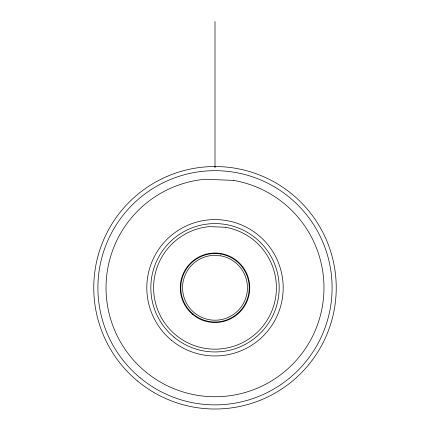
<?xml version="1.0" encoding="UTF-8"?>
<svg xmlns="http://www.w3.org/2000/svg" width="430" height="430" viewBox="0 0 430 430"><rect width="100%" height="100%" fill="white"/><g stroke="black" fill="none" stroke-linecap="round" stroke-linejoin="round"><path stroke-width="0.64" d="M215 21.5L215 167.856M233.431 180.374L205.008 179.262A108.967 108.967 0 0 0 120.878 342.688A108.967 108.967 0 0 0 304.548 349.864A108.967 108.967 0 0 0 233.431 180.374M225.384 227.255L209.367 226.626A61.404 61.404 0 0 0 161.965 318.716A61.404 61.404 0 0 0 265.46 322.763A61.404 61.404 0 0 0 225.384 227.255M220.488 255.796L212.028 255.468A32.444 32.444 0 0 0 186.98 304.123A32.444 32.444 0 0 0 241.66 306.257A32.444 32.444 0 0 0 220.488 255.796M171.409 340.205A68.187 68.187 0 0 0 282.204 299.307A68.187 68.187 0 0 0 191.388 223.804A68.187 68.187 0 0 0 171.409 340.205M173.978 337.12A64.172 64.172 0 0 0 278.248 298.63A64.172 64.172 0 0 0 192.774 227.572A64.172 64.172 0 0 0 173.978 337.12M192.785 314.497A34.749 34.749 0 0 0 249.25 293.652A34.749 34.749 0 0 0 202.965 255.173A34.749 34.749 0 0 0 192.785 314.497M193.129 314.083A34.212 34.212 0 0 0 248.723 293.561A34.212 34.212 0 0 0 203.153 255.678A34.212 34.212 0 0 0 193.129 314.083M137.493 381.002A121.239 121.239 0 0 0 334.492 308.278A121.239 121.239 0 0 0 173.016 174.037A121.239 121.239 0 0 0 137.493 381.002M140.142 377.819A117.1 117.1 0 0 0 330.412 307.579A117.1 117.1 0 0 0 174.446 177.918A117.1 117.1 0 0 0 140.142 377.819"/></g></svg>
